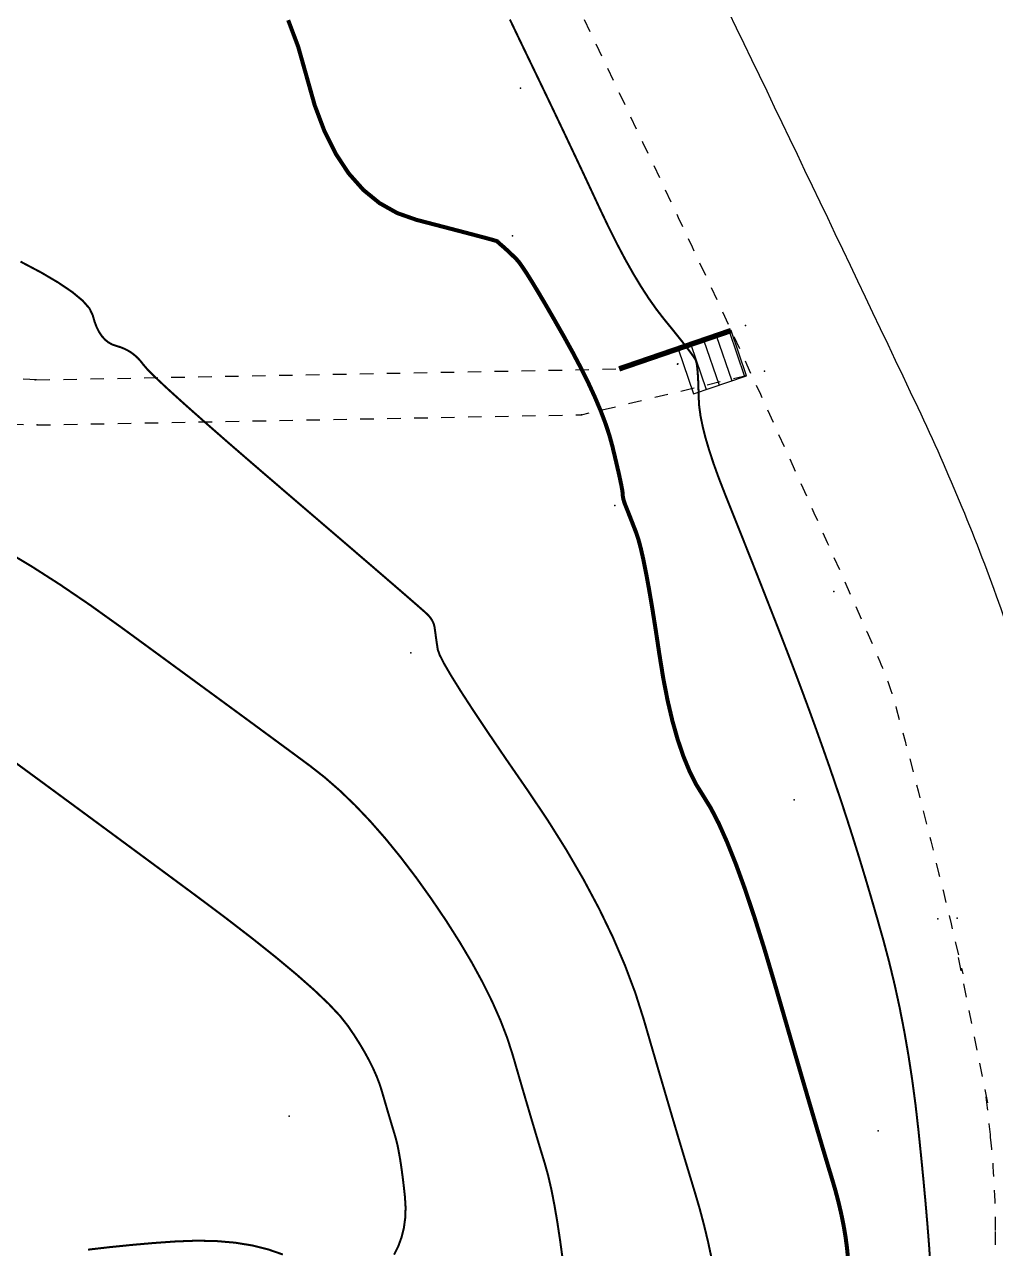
# Model space of a CAD drawing. Extents: x 940 to 1495, y 832 to 1212.
# Drawn here: x 1333.28 to 1369.31, y 896.5 to 941.9 of the extents above; entities that cross this region are included whole.
import ezdxf

# ---------------------------------------------------------------- set-up
doc = ezdxf.new("R2010")
doc.units = 0
doc.header["$LTSCALE"] = 0.5
doc.header["$PDSIZE"] = 0.2
doc.linetypes.add('X6', pattern=[2, 1, -1])
doc.layers.add('ASSIST', color=7, linetype='CONTINUOUS', plot=False)
for name, color, linetype in [('DGX', 2, 'CONTINUOUS'), ('DLSS', 4, 'CONTINUOUS'), ('JMD', 6, 'CONTINUOUS'), ('SXSS', 5, 'CONTINUOUS'), ('ZDH', 1, 'CONTINUOUS')]:
    doc.layers.add(name, color=color, linetype=linetype)

msp = doc.modelspace()

# ---------------------------------------------------------------- linework, layer by layer
at = {"layer": 'ASSIST', "linetype": 'Continuous', "flags": 128}
msp.add_lwpolyline([(1359.496, 930.55), (1357.53, 929.876), (1358.106, 928.197), (1360.072, 928.871)], close=True, dxfattribs=at)
at = {"layer": 'DGX', "color": 3, "linetype": 'Continuous', "const_width": 0.15, "flags": 128}
msp.add_lwpolyline([(1363.833, 896.165), (1363.794, 896.556), (1363.74, 896.956), (1363.67, 897.366), (1363.584, 897.786), (1363.484, 898.216), (1363.368, 898.656), (1363.236, 899.105), (1363.081, 899.615), (1362.895, 900.236), (1362.678, 900.97), (1362.429, 901.816), (1362.148, 902.774), (1361.836, 903.844), (1361.493, 905.026), (1361.118, 906.319), (1360.735, 907.609), (1360.367, 908.779), (1360.014, 909.83), (1359.675, 910.76), (1359.351, 911.571), (1359.042, 912.263), (1358.747, 912.834), (1358.468, 913.286), (1358.204, 913.711), (1357.957, 914.202), (1357.728, 914.76), (1357.515, 915.384), (1357.32, 916.074), (1357.142, 916.831), (1356.981, 917.654), (1356.837, 918.543), (1356.705, 919.421), (1356.58, 920.209), (1356.462, 920.908), (1356.351, 921.516), (1356.247, 922.035), (1356.15, 922.464), (1356.06, 922.804), (1355.976, 923.054), (1355.9, 923.249), (1355.831, 923.426), (1355.769, 923.585), (1355.714, 923.724), (1355.666, 923.845), (1355.626, 923.948), (1355.592, 924.032), (1355.566, 924.097), (1355.545, 924.153), (1355.527, 924.207), (1355.511, 924.261), (1355.498, 924.313), (1355.488, 924.364), (1355.48, 924.415), (1355.475, 924.464), (1355.473, 924.512), (1355.467, 924.582), (1355.448, 924.694), (1355.418, 924.849), (1355.376, 925.047), (1355.323, 925.288), (1355.257, 925.571), (1355.18, 925.898), (1355.091, 926.268), (1354.98, 926.674), (1354.836, 927.109), (1354.659, 927.575), (1354.449, 928.071), (1354.207, 928.597), (1353.931, 929.153), (1353.622, 929.738), (1353.281, 930.354), (1352.941, 930.95), (1352.636, 931.477), (1352.366, 931.934), (1352.132, 932.322), (1351.934, 932.64), (1351.77, 932.889), (1351.643, 933.069), (1351.55, 933.179), (1351.477, 933.253), (1351.406, 933.322), (1351.338, 933.388), (1351.273, 933.451), (1351.211, 933.509), (1351.151, 933.563), (1351.095, 933.614), (1351.041, 933.661), (1350.992, 933.703), (1350.948, 933.741), (1350.911, 933.773), (1350.88, 933.801), (1350.855, 933.824), (1350.835, 933.842), (1350.822, 933.855), (1350.815, 933.863), (1350.765, 933.88), (1350.623, 933.921), (1350.387, 933.985), (1350.06, 934.072), (1349.639, 934.183), (1349.127, 934.317), (1348.521, 934.475), (1347.824, 934.656), (1347.109, 934.908), (1346.453, 935.278), (1345.855, 935.766), (1345.316, 936.373), (1344.836, 937.098), (1344.414, 937.941), (1344.051, 938.903), (1343.747, 939.982), (1343.439, 941.072), (1343.067, 942.063)], dxfattribs=at)
msp.add_lwpolyline([(1363.833, 896.165), (1363.794, 896.556), (1363.74, 896.956), (1363.67, 897.366), (1363.584, 897.786), (1363.484, 898.216), (1363.368, 898.656), (1363.236, 899.105), (1363.081, 899.615), (1362.895, 900.236), (1362.678, 900.97), (1362.429, 901.816), (1362.148, 902.774), (1361.836, 903.844), (1361.493, 905.026), (1361.118, 906.319), (1360.735, 907.609), (1360.367, 908.779), (1360.014, 909.83), (1359.675, 910.76), (1359.351, 911.571), (1359.042, 912.263), (1358.747, 912.834), (1358.468, 913.286), (1358.204, 913.711), (1357.957, 914.202), (1357.728, 914.76), (1357.515, 915.384), (1357.32, 916.074), (1357.142, 916.831), (1356.981, 917.654), (1356.837, 918.543), (1356.705, 919.421), (1356.58, 920.209), (1356.462, 920.908), (1356.351, 921.516), (1356.247, 922.035), (1356.15, 922.464), (1356.06, 922.804), (1355.976, 923.054), (1355.9, 923.249), (1355.831, 923.426), (1355.769, 923.585), (1355.714, 923.724), (1355.666, 923.845), (1355.626, 923.948), (1355.592, 924.032), (1355.566, 924.097), (1355.545, 924.153), (1355.527, 924.207), (1355.511, 924.261), (1355.498, 924.313), (1355.488, 924.364), (1355.48, 924.415), (1355.475, 924.464), (1355.473, 924.512), (1355.467, 924.582), (1355.448, 924.694), (1355.418, 924.849), (1355.376, 925.047), (1355.323, 925.288), (1355.257, 925.571), (1355.18, 925.898), (1355.091, 926.268), (1354.98, 926.674), (1354.836, 927.109), (1354.659, 927.575), (1354.449, 928.071), (1354.207, 928.597), (1353.931, 929.153), (1353.622, 929.738), (1353.281, 930.354), (1352.941, 930.95), (1352.636, 931.477), (1352.366, 931.934), (1352.132, 932.322), (1351.934, 932.64), (1351.77, 932.889), (1351.643, 933.069), (1351.55, 933.179), (1351.477, 933.253), (1351.406, 933.322), (1351.338, 933.388), (1351.273, 933.451), (1351.211, 933.509), (1351.151, 933.563), (1351.095, 933.614), (1351.041, 933.661), (1350.992, 933.703), (1350.948, 933.741), (1350.911, 933.773), (1350.88, 933.801), (1350.855, 933.824), (1350.835, 933.842), (1350.822, 933.855), (1350.815, 933.863), (1350.765, 933.88), (1350.623, 933.921), (1350.387, 933.985), (1350.06, 934.072), (1349.639, 934.183), (1349.127, 934.317), (1348.521, 934.475), (1347.824, 934.656), (1347.109, 934.908), (1346.453, 935.278), (1345.855, 935.766), (1345.316, 936.373), (1344.836, 937.098), (1344.414, 937.941), (1344.051, 938.903), (1343.747, 939.982), (1343.439, 941.072), (1343.067, 942.063)], dxfattribs=at)
msp.add_lwpolyline([(1363.833, 896.165), (1363.794, 896.556), (1363.74, 896.956), (1363.67, 897.366), (1363.584, 897.786), (1363.484, 898.216), (1363.368, 898.656), (1363.236, 899.105), (1363.081, 899.615), (1362.895, 900.236), (1362.678, 900.97), (1362.429, 901.816), (1362.148, 902.774), (1361.836, 903.844), (1361.493, 905.026), (1361.118, 906.319), (1360.735, 907.609), (1360.367, 908.779), (1360.014, 909.83), (1359.675, 910.76), (1359.351, 911.571), (1359.042, 912.263), (1358.747, 912.834), (1358.468, 913.286), (1358.204, 913.711), (1357.957, 914.202), (1357.728, 914.76), (1357.515, 915.384), (1357.32, 916.074), (1357.142, 916.831), (1356.981, 917.654), (1356.837, 918.543), (1356.705, 919.421), (1356.58, 920.209), (1356.462, 920.908), (1356.351, 921.516), (1356.247, 922.035), (1356.15, 922.464), (1356.06, 922.804), (1355.976, 923.054), (1355.9, 923.249), (1355.831, 923.426), (1355.769, 923.585), (1355.714, 923.724), (1355.666, 923.845), (1355.626, 923.948), (1355.592, 924.032), (1355.566, 924.097), (1355.545, 924.153), (1355.527, 924.207), (1355.511, 924.261), (1355.498, 924.313), (1355.488, 924.364), (1355.48, 924.415), (1355.475, 924.464), (1355.473, 924.512), (1355.467, 924.582), (1355.448, 924.694), (1355.418, 924.849), (1355.376, 925.047), (1355.323, 925.288), (1355.257, 925.571), (1355.18, 925.898), (1355.091, 926.268), (1354.98, 926.674), (1354.836, 927.109), (1354.659, 927.575), (1354.449, 928.071), (1354.207, 928.597), (1353.931, 929.153), (1353.622, 929.738), (1353.281, 930.354), (1352.941, 930.95), (1352.636, 931.477), (1352.366, 931.934), (1352.132, 932.322), (1351.934, 932.64), (1351.77, 932.889), (1351.643, 933.069), (1351.55, 933.179), (1351.477, 933.253), (1351.406, 933.322), (1351.338, 933.388), (1351.273, 933.451), (1351.211, 933.509), (1351.151, 933.563), (1351.095, 933.614), (1351.041, 933.661), (1350.992, 933.703), (1350.948, 933.741), (1350.911, 933.773), (1350.88, 933.801), (1350.855, 933.824), (1350.835, 933.842), (1350.822, 933.855), (1350.815, 933.863), (1350.765, 933.88), (1350.623, 933.921), (1350.387, 933.985), (1350.06, 934.072), (1349.639, 934.183), (1349.127, 934.317), (1348.521, 934.475), (1347.824, 934.656), (1347.109, 934.908), (1346.453, 935.278), (1345.855, 935.766), (1345.316, 936.373), (1344.836, 937.098), (1344.414, 937.941), (1344.051, 938.903), (1343.747, 939.982), (1343.439, 941.072), (1343.067, 942.063)], dxfattribs=at)
msp.add_lwpolyline([(1363.833, 896.165), (1363.794, 896.556), (1363.74, 896.956), (1363.67, 897.366), (1363.584, 897.786), (1363.484, 898.216), (1363.368, 898.656), (1363.236, 899.105), (1363.081, 899.615), (1362.895, 900.236), (1362.678, 900.97), (1362.429, 901.816), (1362.148, 902.774), (1361.836, 903.844), (1361.493, 905.026), (1361.118, 906.319), (1360.735, 907.609), (1360.367, 908.779), (1360.014, 909.83), (1359.675, 910.76), (1359.351, 911.571), (1359.042, 912.263), (1358.747, 912.834), (1358.468, 913.286), (1358.204, 913.711), (1357.957, 914.202), (1357.728, 914.76), (1357.515, 915.384), (1357.32, 916.074), (1357.142, 916.831), (1356.981, 917.654), (1356.837, 918.543), (1356.705, 919.421), (1356.58, 920.209), (1356.462, 920.908), (1356.351, 921.516), (1356.247, 922.035), (1356.15, 922.464), (1356.06, 922.804), (1355.976, 923.054), (1355.9, 923.249), (1355.831, 923.426), (1355.769, 923.585), (1355.714, 923.724), (1355.666, 923.845), (1355.626, 923.948), (1355.592, 924.032), (1355.566, 924.097), (1355.545, 924.153), (1355.527, 924.207), (1355.511, 924.261), (1355.498, 924.313), (1355.488, 924.364), (1355.48, 924.415), (1355.475, 924.464), (1355.473, 924.512), (1355.467, 924.582), (1355.448, 924.694), (1355.418, 924.849), (1355.376, 925.047), (1355.323, 925.288), (1355.257, 925.571), (1355.18, 925.898), (1355.091, 926.268), (1354.98, 926.674), (1354.836, 927.109), (1354.659, 927.575), (1354.449, 928.071), (1354.207, 928.597), (1353.931, 929.153), (1353.622, 929.738), (1353.281, 930.354), (1352.941, 930.95), (1352.636, 931.477), (1352.366, 931.934), (1352.132, 932.322), (1351.934, 932.64), (1351.77, 932.889), (1351.643, 933.069), (1351.55, 933.179), (1351.477, 933.253), (1351.406, 933.322), (1351.338, 933.388), (1351.273, 933.451), (1351.211, 933.509), (1351.151, 933.563), (1351.095, 933.614), (1351.041, 933.661), (1350.992, 933.703), (1350.948, 933.741), (1350.911, 933.773), (1350.88, 933.801), (1350.855, 933.824), (1350.835, 933.842), (1350.822, 933.855), (1350.815, 933.863), (1350.765, 933.88), (1350.623, 933.921), (1350.387, 933.985), (1350.06, 934.072), (1349.639, 934.183), (1349.127, 934.317), (1348.521, 934.475), (1347.824, 934.656), (1347.109, 934.908), (1346.453, 935.278), (1345.855, 935.766), (1345.316, 936.373), (1344.836, 937.098), (1344.414, 937.941), (1344.051, 938.903), (1343.747, 939.982), (1343.439, 941.072), (1343.067, 942.063)], dxfattribs=at)
msp.add_lwpolyline([(1363.833, 896.165), (1363.794, 896.556), (1363.74, 896.956), (1363.67, 897.366), (1363.584, 897.786), (1363.484, 898.216), (1363.368, 898.656), (1363.236, 899.105), (1363.081, 899.615), (1362.895, 900.236), (1362.678, 900.97), (1362.429, 901.816), (1362.148, 902.774), (1361.836, 903.844), (1361.493, 905.026), (1361.118, 906.319), (1360.735, 907.609), (1360.367, 908.779), (1360.014, 909.83), (1359.675, 910.76), (1359.351, 911.571), (1359.042, 912.263), (1358.747, 912.834), (1358.468, 913.286), (1358.204, 913.711), (1357.957, 914.202), (1357.728, 914.76), (1357.515, 915.384), (1357.32, 916.074), (1357.142, 916.831), (1356.981, 917.654), (1356.837, 918.543), (1356.705, 919.421), (1356.58, 920.209), (1356.462, 920.908), (1356.351, 921.516), (1356.247, 922.035), (1356.15, 922.464), (1356.06, 922.804), (1355.976, 923.054), (1355.9, 923.249), (1355.831, 923.426), (1355.769, 923.585), (1355.714, 923.724), (1355.666, 923.845), (1355.626, 923.948), (1355.592, 924.032), (1355.566, 924.097), (1355.545, 924.153), (1355.527, 924.207), (1355.511, 924.261), (1355.498, 924.313), (1355.488, 924.364), (1355.48, 924.415), (1355.475, 924.464), (1355.473, 924.512), (1355.467, 924.582), (1355.448, 924.694), (1355.418, 924.849), (1355.376, 925.047), (1355.323, 925.288), (1355.257, 925.571), (1355.18, 925.898), (1355.091, 926.268), (1354.98, 926.674), (1354.836, 927.109), (1354.659, 927.575), (1354.449, 928.071), (1354.207, 928.597), (1353.931, 929.153), (1353.622, 929.738), (1353.281, 930.354), (1352.941, 930.95), (1352.636, 931.477), (1352.366, 931.934), (1352.132, 932.322), (1351.934, 932.64), (1351.77, 932.889), (1351.643, 933.069), (1351.55, 933.179), (1351.477, 933.253), (1351.406, 933.322), (1351.338, 933.388), (1351.273, 933.451), (1351.211, 933.509), (1351.151, 933.563), (1351.095, 933.614), (1351.041, 933.661), (1350.992, 933.703), (1350.948, 933.741), (1350.911, 933.773), (1350.88, 933.801), (1350.855, 933.824), (1350.835, 933.842), (1350.822, 933.855), (1350.815, 933.863), (1350.765, 933.88), (1350.623, 933.921), (1350.387, 933.985), (1350.06, 934.072), (1349.639, 934.183), (1349.127, 934.317), (1348.521, 934.475), (1347.824, 934.656), (1347.109, 934.908), (1346.453, 935.278), (1345.855, 935.766), (1345.316, 936.373), (1344.836, 937.098), (1344.414, 937.941), (1344.051, 938.903), (1343.747, 939.982), (1343.439, 941.072), (1343.067, 942.063)], dxfattribs=at)
msp.add_lwpolyline([(1363.833, 896.165), (1363.794, 896.556), (1363.74, 896.956), (1363.67, 897.366), (1363.584, 897.786), (1363.484, 898.216), (1363.368, 898.656), (1363.236, 899.105), (1363.081, 899.615), (1362.895, 900.236), (1362.678, 900.97), (1362.429, 901.816), (1362.148, 902.774), (1361.836, 903.844), (1361.493, 905.026), (1361.118, 906.319), (1360.735, 907.609), (1360.367, 908.779), (1360.014, 909.83), (1359.675, 910.76), (1359.351, 911.571), (1359.042, 912.263), (1358.747, 912.834), (1358.468, 913.286), (1358.204, 913.711), (1357.957, 914.202), (1357.728, 914.76), (1357.515, 915.384), (1357.32, 916.074), (1357.142, 916.831), (1356.981, 917.654), (1356.837, 918.543), (1356.705, 919.421), (1356.58, 920.209), (1356.462, 920.908), (1356.351, 921.516), (1356.247, 922.035), (1356.15, 922.464), (1356.06, 922.804), (1355.976, 923.054), (1355.9, 923.249), (1355.831, 923.426), (1355.769, 923.585), (1355.714, 923.724), (1355.666, 923.845), (1355.626, 923.948), (1355.592, 924.032), (1355.566, 924.097), (1355.545, 924.153), (1355.527, 924.207), (1355.511, 924.261), (1355.498, 924.313), (1355.488, 924.364), (1355.48, 924.415), (1355.475, 924.464), (1355.473, 924.512), (1355.467, 924.582), (1355.448, 924.694), (1355.418, 924.849), (1355.376, 925.047), (1355.323, 925.288), (1355.257, 925.571), (1355.18, 925.898), (1355.091, 926.268), (1354.98, 926.674), (1354.836, 927.109), (1354.659, 927.575), (1354.449, 928.071), (1354.207, 928.597), (1353.931, 929.153), (1353.622, 929.738), (1353.281, 930.354), (1352.941, 930.95), (1352.636, 931.477), (1352.366, 931.934), (1352.132, 932.322), (1351.934, 932.64), (1351.77, 932.889), (1351.643, 933.069), (1351.55, 933.179), (1351.477, 933.253), (1351.406, 933.322), (1351.338, 933.388), (1351.273, 933.451), (1351.211, 933.509), (1351.151, 933.563), (1351.095, 933.614), (1351.041, 933.661), (1350.992, 933.703), (1350.948, 933.741), (1350.911, 933.773), (1350.88, 933.801), (1350.855, 933.824), (1350.835, 933.842), (1350.822, 933.855), (1350.815, 933.863), (1350.765, 933.88), (1350.623, 933.921), (1350.387, 933.985), (1350.06, 934.072), (1349.639, 934.183), (1349.127, 934.317), (1348.521, 934.475), (1347.824, 934.656), (1347.109, 934.908), (1346.453, 935.278), (1345.855, 935.766), (1345.316, 936.373), (1344.836, 937.098), (1344.414, 937.941), (1344.051, 938.903), (1343.747, 939.982), (1343.439, 941.072), (1343.067, 942.063)], dxfattribs=at)
at = {"layer": 'DGX', "linetype": 'Continuous', "const_width": 0.075, "flags": 128}
for points in [[(1366.887, 895.972), (1366.839, 896.657), (1366.781, 897.393), (1366.713, 898.182), (1366.636, 899.021), (1366.548, 899.913), (1366.451, 900.856), (1366.342, 901.815), (1366.217, 902.752), (1366.077, 903.669), (1365.921, 904.564), (1365.75, 905.439), (1365.564, 906.293), (1365.363, 907.126), (1365.147, 907.938), (1364.922, 908.731), (1364.698, 909.505), (1364.474, 910.261), (1364.25, 911), (1364.025, 911.72), (1363.801, 912.422), (1363.577, 913.106), (1363.352, 913.772), (1363.125, 914.432), (1362.89, 915.099), (1362.65, 915.772), (1362.403, 916.451), (1362.149, 917.137), (1361.889, 917.83), (1361.622, 918.529), (1361.349, 919.235), (1361.074, 919.937), (1360.804, 920.625), (1360.539, 921.3), (1360.278, 921.961), (1360.021, 922.608), (1359.769, 923.242), (1359.521, 923.862), (1359.278, 924.469), (1359.052, 925.05), (1358.855, 925.593), (1358.688, 926.099), (1358.55, 926.567), (1358.442, 926.997), (1358.363, 927.389), (1358.314, 927.744), (1358.295, 928.061), (1358.289, 928.343), (1358.281, 928.594), (1358.27, 928.814), (1358.258, 929.003), (1358.243, 929.161), (1358.227, 929.288), (1358.208, 929.383), (1358.187, 929.448), (1358.149, 929.515), (1358.08, 929.617), (1357.979, 929.755), (1357.846, 929.929), (1357.683, 930.139), (1357.487, 930.385), (1357.261, 930.666), (1357.002, 930.983), (1356.726, 931.34), (1356.444, 931.739), (1356.157, 932.181), (1355.865, 932.666), (1355.567, 933.195), (1355.265, 933.766), (1354.957, 934.38), (1354.644, 935.037), (1354.326, 935.717), (1354.006, 936.402), (1353.681, 937.09), (1353.354, 937.782), (1353.023, 938.478), (1352.688, 939.179), (1352.35, 939.883), (1352.009, 940.591), (1351.658, 941.319), (1351.292, 942.085)], [(1366.887, 895.972), (1366.839, 896.657), (1366.781, 897.393), (1366.713, 898.182), (1366.636, 899.021), (1366.548, 899.913), (1366.451, 900.856), (1366.342, 901.815), (1366.217, 902.752), (1366.077, 903.669), (1365.921, 904.564), (1365.75, 905.439), (1365.564, 906.293), (1365.363, 907.126), (1365.147, 907.938), (1364.922, 908.731), (1364.698, 909.505), (1364.474, 910.261), (1364.25, 911), (1364.025, 911.72), (1363.801, 912.422), (1363.577, 913.106), (1363.352, 913.772), (1363.125, 914.432), (1362.89, 915.099), (1362.65, 915.772), (1362.403, 916.451), (1362.149, 917.137), (1361.889, 917.83), (1361.622, 918.529), (1361.349, 919.235), (1361.074, 919.937), (1360.804, 920.625), (1360.539, 921.3), (1360.278, 921.961), (1360.021, 922.608), (1359.769, 923.242), (1359.521, 923.862), (1359.278, 924.469), (1359.052, 925.05), (1358.855, 925.593), (1358.688, 926.099), (1358.55, 926.567), (1358.442, 926.997), (1358.363, 927.389), (1358.314, 927.744), (1358.295, 928.061), (1358.289, 928.343), (1358.281, 928.594), (1358.27, 928.814), (1358.258, 929.003), (1358.243, 929.161), (1358.227, 929.288), (1358.208, 929.383), (1358.187, 929.448), (1358.149, 929.515), (1358.08, 929.617), (1357.979, 929.755), (1357.846, 929.929), (1357.683, 930.139), (1357.487, 930.385), (1357.261, 930.666), (1357.002, 930.983), (1356.726, 931.34), (1356.444, 931.739), (1356.157, 932.181), (1355.865, 932.666), (1355.567, 933.195), (1355.265, 933.766), (1354.957, 934.38), (1354.644, 935.037), (1354.326, 935.717), (1354.006, 936.402), (1353.681, 937.09), (1353.354, 937.782), (1353.023, 938.478), (1352.688, 939.179), (1352.35, 939.883), (1352.009, 940.591), (1351.658, 941.319), (1351.292, 942.085)], [(1366.887, 895.972), (1366.839, 896.657), (1366.781, 897.393), (1366.713, 898.182), (1366.636, 899.021), (1366.548, 899.913), (1366.451, 900.856), (1366.342, 901.815), (1366.217, 902.752), (1366.077, 903.669), (1365.921, 904.564), (1365.75, 905.439), (1365.564, 906.293), (1365.363, 907.126), (1365.147, 907.938), (1364.922, 908.731), (1364.698, 909.505), (1364.474, 910.261), (1364.25, 911), (1364.025, 911.72), (1363.801, 912.422), (1363.577, 913.106), (1363.352, 913.772), (1363.125, 914.432), (1362.89, 915.099), (1362.65, 915.772), (1362.403, 916.451), (1362.149, 917.137), (1361.889, 917.83), (1361.622, 918.529), (1361.349, 919.235), (1361.074, 919.937), (1360.804, 920.625), (1360.539, 921.3), (1360.278, 921.961), (1360.021, 922.608), (1359.769, 923.242), (1359.521, 923.862), (1359.278, 924.469), (1359.052, 925.05), (1358.855, 925.593), (1358.688, 926.099), (1358.55, 926.567), (1358.442, 926.997), (1358.363, 927.389), (1358.314, 927.744), (1358.295, 928.061), (1358.289, 928.343), (1358.281, 928.594), (1358.27, 928.814), (1358.258, 929.003), (1358.243, 929.161), (1358.227, 929.288), (1358.208, 929.383), (1358.187, 929.448), (1358.149, 929.515), (1358.08, 929.617), (1357.979, 929.755), (1357.846, 929.929), (1357.683, 930.139), (1357.487, 930.385), (1357.261, 930.666), (1357.002, 930.983), (1356.726, 931.34), (1356.444, 931.739), (1356.157, 932.181), (1355.865, 932.666), (1355.567, 933.195), (1355.265, 933.766), (1354.957, 934.38), (1354.644, 935.037), (1354.326, 935.717), (1354.006, 936.402), (1353.681, 937.09), (1353.354, 937.782), (1353.023, 938.478), (1352.688, 939.179), (1352.35, 939.883), (1352.009, 940.591), (1351.658, 941.319), (1351.292, 942.085)], [(1366.887, 895.972), (1366.839, 896.657), (1366.781, 897.393), (1366.713, 898.182), (1366.636, 899.021), (1366.548, 899.913), (1366.451, 900.856), (1366.342, 901.815), (1366.217, 902.752), (1366.077, 903.669), (1365.921, 904.564), (1365.75, 905.439), (1365.564, 906.293), (1365.363, 907.126), (1365.147, 907.938), (1364.922, 908.731), (1364.698, 909.505), (1364.474, 910.261), (1364.25, 911), (1364.025, 911.72), (1363.801, 912.422), (1363.577, 913.106), (1363.352, 913.772), (1363.125, 914.432), (1362.89, 915.099), (1362.65, 915.772), (1362.403, 916.451), (1362.149, 917.137), (1361.889, 917.83), (1361.622, 918.529), (1361.349, 919.235), (1361.074, 919.937), (1360.804, 920.625), (1360.539, 921.3), (1360.278, 921.961), (1360.021, 922.608), (1359.769, 923.242), (1359.521, 923.862), (1359.278, 924.469), (1359.052, 925.05), (1358.855, 925.593), (1358.688, 926.099), (1358.55, 926.567), (1358.442, 926.997), (1358.363, 927.389), (1358.314, 927.744), (1358.295, 928.061), (1358.289, 928.343), (1358.281, 928.594), (1358.27, 928.814), (1358.258, 929.003), (1358.243, 929.161), (1358.227, 929.288), (1358.208, 929.383), (1358.187, 929.448), (1358.149, 929.515), (1358.08, 929.617), (1357.979, 929.755), (1357.846, 929.929), (1357.683, 930.139), (1357.487, 930.385), (1357.261, 930.666), (1357.002, 930.983), (1356.726, 931.34), (1356.444, 931.739), (1356.157, 932.181), (1355.865, 932.666), (1355.567, 933.195), (1355.265, 933.766), (1354.957, 934.38), (1354.644, 935.037), (1354.326, 935.717), (1354.006, 936.402), (1353.681, 937.09), (1353.354, 937.782), (1353.023, 938.478), (1352.688, 939.179), (1352.35, 939.883), (1352.009, 940.591), (1351.658, 941.319), (1351.292, 942.085)], [(1366.887, 895.972), (1366.839, 896.657), (1366.781, 897.393), (1366.713, 898.182), (1366.636, 899.021), (1366.548, 899.913), (1366.451, 900.856), (1366.342, 901.815), (1366.217, 902.752), (1366.077, 903.669), (1365.921, 904.564), (1365.75, 905.439), (1365.564, 906.293), (1365.363, 907.126), (1365.147, 907.938), (1364.922, 908.731), (1364.698, 909.505), (1364.474, 910.261), (1364.25, 911), (1364.025, 911.72), (1363.801, 912.422), (1363.577, 913.106), (1363.352, 913.772), (1363.125, 914.432), (1362.89, 915.099), (1362.65, 915.772), (1362.403, 916.451), (1362.149, 917.137), (1361.889, 917.83), (1361.622, 918.529), (1361.349, 919.235), (1361.074, 919.937), (1360.804, 920.625), (1360.539, 921.3), (1360.278, 921.961), (1360.021, 922.608), (1359.769, 923.242), (1359.521, 923.862), (1359.278, 924.469), (1359.052, 925.05), (1358.855, 925.593), (1358.688, 926.099), (1358.55, 926.567), (1358.442, 926.997), (1358.363, 927.389), (1358.314, 927.744), (1358.295, 928.061), (1358.289, 928.343), (1358.281, 928.594), (1358.27, 928.814), (1358.258, 929.003), (1358.243, 929.161), (1358.227, 929.288), (1358.208, 929.383), (1358.187, 929.448), (1358.149, 929.515), (1358.08, 929.617), (1357.979, 929.755), (1357.846, 929.929), (1357.683, 930.139), (1357.487, 930.385), (1357.261, 930.666), (1357.002, 930.983), (1356.726, 931.34), (1356.444, 931.739), (1356.157, 932.181), (1355.865, 932.666), (1355.567, 933.195), (1355.265, 933.766), (1354.957, 934.38), (1354.644, 935.037), (1354.326, 935.717), (1354.006, 936.402), (1353.681, 937.09), (1353.354, 937.782), (1353.023, 938.478), (1352.688, 939.179), (1352.35, 939.883), (1352.009, 940.591), (1351.658, 941.319), (1351.292, 942.085)], [(1366.887, 895.972), (1366.839, 896.657), (1366.781, 897.393), (1366.713, 898.182), (1366.636, 899.021), (1366.548, 899.913), (1366.451, 900.856), (1366.342, 901.815), (1366.217, 902.752), (1366.077, 903.669), (1365.921, 904.564), (1365.75, 905.439), (1365.564, 906.293), (1365.363, 907.126), (1365.147, 907.938), (1364.922, 908.731), (1364.698, 909.505), (1364.474, 910.261), (1364.25, 911), (1364.025, 911.72), (1363.801, 912.422), (1363.577, 913.106), (1363.352, 913.772), (1363.125, 914.432), (1362.89, 915.099), (1362.65, 915.772), (1362.403, 916.451), (1362.149, 917.137), (1361.889, 917.83), (1361.622, 918.529), (1361.349, 919.235), (1361.074, 919.937), (1360.804, 920.625), (1360.539, 921.3), (1360.278, 921.961), (1360.021, 922.608), (1359.769, 923.242), (1359.521, 923.862), (1359.278, 924.469), (1359.052, 925.05), (1358.855, 925.593), (1358.688, 926.099), (1358.55, 926.567), (1358.442, 926.997), (1358.363, 927.389), (1358.314, 927.744), (1358.295, 928.061), (1358.289, 928.343), (1358.281, 928.594), (1358.27, 928.814), (1358.258, 929.003), (1358.243, 929.161), (1358.227, 929.288), (1358.208, 929.383), (1358.187, 929.448), (1358.149, 929.515), (1358.08, 929.617), (1357.979, 929.755), (1357.846, 929.929), (1357.683, 930.139), (1357.487, 930.385), (1357.261, 930.666), (1357.002, 930.983), (1356.726, 931.34), (1356.444, 931.739), (1356.157, 932.181), (1355.865, 932.666), (1355.567, 933.195), (1355.265, 933.766), (1354.957, 934.38), (1354.644, 935.037), (1354.326, 935.717), (1354.006, 936.402), (1353.681, 937.09), (1353.354, 937.782), (1353.023, 938.478), (1352.688, 939.179), (1352.35, 939.883), (1352.009, 940.591), (1351.658, 941.319), (1351.292, 942.085)], [(1333.135, 933.108), (1333.906, 932.701), (1334.547, 932.323), (1335.059, 931.976), (1335.441, 931.659), (1335.694, 931.372), (1335.817, 931.114), (1335.882, 930.885), (1335.959, 930.68), (1336.049, 930.501), (1336.151, 930.347), (1336.265, 930.218), (1336.392, 930.114), (1336.532, 930.035), (1336.684, 929.982), (1336.838, 929.935), (1336.984, 929.877), (1337.122, 929.808), (1337.252, 929.727), (1337.373, 929.634), (1337.487, 929.531), (1337.592, 929.415), (1337.69, 929.289), (1337.855, 929.098), (1338.164, 928.791), (1338.617, 928.367), (1339.214, 927.827), (1339.955, 927.17), (1340.839, 926.396), (1341.868, 925.506), (1343.04, 924.499), (1344.21, 923.497), (1345.231, 922.621), (1346.104, 921.871), (1346.829, 921.247), (1347.405, 920.749), (1347.833, 920.377), (1348.112, 920.132), (1348.242, 920.012), (1348.295, 919.954), (1348.343, 919.896), (1348.384, 919.836), (1348.419, 919.776), (1348.449, 919.714), (1348.472, 919.651), (1348.49, 919.587), (1348.501, 919.522), (1348.51, 919.453), (1348.521, 919.374), (1348.533, 919.287), (1348.546, 919.191), (1348.561, 919.087), (1348.577, 918.974), (1348.595, 918.852), (1348.614, 918.722), (1348.683, 918.524), (1348.849, 918.198), (1349.114, 917.744), (1349.476, 917.163), (1349.937, 916.454), (1350.495, 915.618), (1351.151, 914.653), (1351.905, 913.562), (1352.676, 912.417), (1353.382, 911.293), (1354.023, 910.191), (1354.6, 909.109), (1355.112, 908.049), (1355.558, 907.01), (1355.941, 905.993), (1356.258, 904.996), (1356.537, 904.034), (1356.804, 903.118), (1357.059, 902.25), (1357.301, 901.427), (1357.531, 900.652), (1357.749, 899.923), (1357.955, 899.242), (1358.148, 898.606), (1358.329, 897.991), (1358.494, 897.369), (1358.645, 896.741), (1358.781, 896.105)], [(1333.135, 933.108), (1333.906, 932.701), (1334.547, 932.323), (1335.059, 931.976), (1335.441, 931.659), (1335.694, 931.372), (1335.817, 931.114), (1335.882, 930.885), (1335.959, 930.68), (1336.049, 930.501), (1336.151, 930.347), (1336.265, 930.218), (1336.392, 930.114), (1336.532, 930.035), (1336.684, 929.982), (1336.838, 929.935), (1336.984, 929.877), (1337.122, 929.808), (1337.252, 929.727), (1337.373, 929.634), (1337.487, 929.531), (1337.592, 929.415), (1337.69, 929.289), (1337.855, 929.098), (1338.164, 928.791), (1338.617, 928.367), (1339.214, 927.827), (1339.955, 927.17), (1340.839, 926.396), (1341.868, 925.506), (1343.04, 924.499), (1344.21, 923.497), (1345.231, 922.621), (1346.104, 921.871), (1346.829, 921.247), (1347.405, 920.749), (1347.833, 920.377), (1348.112, 920.132), (1348.242, 920.012), (1348.295, 919.954), (1348.343, 919.896), (1348.384, 919.836), (1348.419, 919.776), (1348.449, 919.714), (1348.472, 919.651), (1348.49, 919.587), (1348.501, 919.522), (1348.51, 919.453), (1348.521, 919.374), (1348.533, 919.287), (1348.546, 919.191), (1348.561, 919.087), (1348.577, 918.974), (1348.595, 918.852), (1348.614, 918.722), (1348.683, 918.524), (1348.849, 918.198), (1349.114, 917.744), (1349.476, 917.163), (1349.937, 916.454), (1350.495, 915.618), (1351.151, 914.653), (1351.905, 913.562), (1352.676, 912.417), (1353.382, 911.293), (1354.023, 910.191), (1354.6, 909.109), (1355.112, 908.049), (1355.558, 907.01), (1355.941, 905.993), (1356.258, 904.996), (1356.537, 904.034), (1356.804, 903.118), (1357.059, 902.25), (1357.301, 901.427), (1357.531, 900.652), (1357.749, 899.923), (1357.955, 899.242), (1358.148, 898.606), (1358.329, 897.991), (1358.494, 897.369), (1358.645, 896.741), (1358.781, 896.105)], [(1358.781, 896.105), (1358.645, 896.741), (1358.494, 897.369), (1358.329, 897.991), (1358.148, 898.606), (1357.955, 899.242), (1357.749, 899.923), (1357.531, 900.652), (1357.301, 901.427), (1357.059, 902.25), (1356.804, 903.118), (1356.537, 904.034), (1356.258, 904.996), (1355.941, 905.993), (1355.558, 907.01), (1355.112, 908.049), (1354.6, 909.109), (1354.023, 910.191), (1353.382, 911.293), (1352.676, 912.417), (1351.905, 913.562), (1351.151, 914.653), (1350.495, 915.618), (1349.937, 916.454), (1349.476, 917.163), (1349.114, 917.744), (1348.849, 918.198), (1348.683, 918.524), (1348.614, 918.722), (1348.595, 918.852), (1348.577, 918.974), (1348.561, 919.087), (1348.546, 919.191), (1348.533, 919.287), (1348.521, 919.374), (1348.51, 919.453), (1348.501, 919.522), (1348.49, 919.587), (1348.472, 919.651), (1348.449, 919.714), (1348.419, 919.776), (1348.384, 919.836), (1348.343, 919.896), (1348.295, 919.954), (1348.242, 920.012), (1348.112, 920.132), (1347.833, 920.377), (1347.405, 920.749), (1346.829, 921.247), (1346.104, 921.871), (1345.231, 922.621), (1344.21, 923.497), (1343.04, 924.499), (1341.868, 925.506), (1340.839, 926.396), (1339.955, 927.17), (1339.214, 927.827), (1338.617, 928.367), (1338.164, 928.791), (1337.855, 929.098), (1337.69, 929.289), (1337.592, 929.415), (1337.487, 929.531), (1337.373, 929.634), (1337.252, 929.727), (1337.122, 929.808), (1336.984, 929.877), (1336.838, 929.935), (1336.684, 929.982), (1336.532, 930.035), (1336.392, 930.114), (1336.265, 930.218), (1336.151, 930.347), (1336.049, 930.501), (1335.959, 930.68), (1335.882, 930.885), (1335.817, 931.114), (1335.694, 931.372), (1335.441, 931.659), (1335.059, 931.976), (1334.547, 932.323), (1333.906, 932.701), (1333.135, 933.108)], [(1358.781, 896.105), (1358.645, 896.741), (1358.494, 897.369), (1358.329, 897.991), (1358.148, 898.606), (1357.955, 899.242), (1357.749, 899.923), (1357.531, 900.652), (1357.301, 901.427), (1357.059, 902.25), (1356.804, 903.118), (1356.537, 904.034), (1356.258, 904.996), (1355.941, 905.993), (1355.558, 907.01), (1355.112, 908.049), (1354.6, 909.109), (1354.023, 910.191), (1353.382, 911.293), (1352.676, 912.417), (1351.905, 913.562), (1351.151, 914.653), (1350.495, 915.618), (1349.937, 916.454), (1349.476, 917.163), (1349.114, 917.744), (1348.849, 918.198), (1348.683, 918.524), (1348.614, 918.722), (1348.595, 918.852), (1348.577, 918.974), (1348.561, 919.087), (1348.546, 919.191), (1348.533, 919.287), (1348.521, 919.374), (1348.51, 919.453), (1348.501, 919.522), (1348.49, 919.587), (1348.472, 919.651), (1348.449, 919.714), (1348.419, 919.776), (1348.384, 919.836), (1348.343, 919.896), (1348.295, 919.954), (1348.242, 920.012), (1348.112, 920.132), (1347.833, 920.377), (1347.405, 920.749), (1346.829, 921.247), (1346.104, 921.871), (1345.231, 922.621), (1344.21, 923.497), (1343.04, 924.499), (1341.868, 925.506), (1340.839, 926.396), (1339.955, 927.17), (1339.214, 927.827), (1338.617, 928.367), (1338.164, 928.791), (1337.855, 929.098), (1337.69, 929.289), (1337.592, 929.415), (1337.487, 929.531), (1337.373, 929.634), (1337.252, 929.727), (1337.122, 929.808), (1336.984, 929.877), (1336.838, 929.935), (1336.684, 929.982), (1336.532, 930.035), (1336.392, 930.114), (1336.265, 930.218), (1336.151, 930.347), (1336.049, 930.501), (1335.959, 930.68), (1335.882, 930.885), (1335.817, 931.114), (1335.694, 931.372), (1335.441, 931.659), (1335.059, 931.976), (1334.547, 932.323), (1333.906, 932.701), (1333.135, 933.108)], [(1358.781, 896.105), (1358.645, 896.741), (1358.494, 897.369), (1358.329, 897.991), (1358.148, 898.606), (1357.955, 899.242), (1357.749, 899.923), (1357.531, 900.652), (1357.301, 901.427), (1357.059, 902.25), (1356.804, 903.118), (1356.537, 904.034), (1356.258, 904.996), (1355.941, 905.993), (1355.558, 907.01), (1355.112, 908.049), (1354.6, 909.109), (1354.023, 910.191), (1353.382, 911.293), (1352.676, 912.417), (1351.905, 913.562), (1351.151, 914.653), (1350.495, 915.618), (1349.937, 916.454), (1349.476, 917.163), (1349.114, 917.744), (1348.849, 918.198), (1348.683, 918.524), (1348.614, 918.722), (1348.595, 918.852), (1348.577, 918.974), (1348.561, 919.087), (1348.546, 919.191), (1348.533, 919.287), (1348.521, 919.374), (1348.51, 919.453), (1348.501, 919.522), (1348.49, 919.587), (1348.472, 919.651), (1348.449, 919.714), (1348.419, 919.776), (1348.384, 919.836), (1348.343, 919.896), (1348.295, 919.954), (1348.242, 920.012), (1348.112, 920.132), (1347.833, 920.377), (1347.405, 920.749), (1346.829, 921.247), (1346.104, 921.871), (1345.231, 922.621), (1344.21, 923.497), (1343.04, 924.499), (1341.868, 925.506), (1340.839, 926.396), (1339.955, 927.17), (1339.214, 927.827), (1338.617, 928.367), (1338.164, 928.791), (1337.855, 929.098), (1337.69, 929.289), (1337.592, 929.415), (1337.487, 929.531), (1337.373, 929.634), (1337.252, 929.727), (1337.122, 929.808), (1336.984, 929.877), (1336.838, 929.935), (1336.684, 929.982), (1336.532, 930.035), (1336.392, 930.114), (1336.265, 930.218), (1336.151, 930.347), (1336.049, 930.501), (1335.959, 930.68), (1335.882, 930.885), (1335.817, 931.114), (1335.694, 931.372), (1335.441, 931.659), (1335.059, 931.976), (1334.547, 932.323), (1333.906, 932.701), (1333.135, 933.108)], [(1353.264, 895.997), (1353.156, 896.789), (1353.047, 897.508), (1352.936, 898.153), (1352.823, 898.724), (1352.708, 899.22), (1352.59, 899.643), (1352.468, 900.044), (1352.338, 900.474), (1352.201, 900.933), (1352.056, 901.422), (1351.903, 901.941), (1351.742, 902.489), (1351.574, 903.067), (1351.398, 903.674), (1351.194, 904.308), (1350.94, 904.968), (1350.637, 905.654), (1350.284, 906.365), (1349.883, 907.102), (1349.431, 907.864), (1348.931, 908.653), (1348.381, 909.466), (1347.809, 910.266), (1347.239, 911.014), (1346.672, 911.71), (1346.108, 912.353), (1345.547, 912.943), (1344.988, 913.481), (1344.433, 913.967), (1343.881, 914.4), (1343.29, 914.837), (1342.617, 915.332), (1341.863, 915.887), (1341.028, 916.5), (1340.112, 917.171), (1339.114, 917.902), (1338.035, 918.692), (1336.875, 919.54), (1335.705, 920.377), (1334.596, 921.131), (1333.547, 921.803), (1332.56, 922.393)], [(1353.264, 895.997), (1353.156, 896.789), (1353.047, 897.508), (1352.936, 898.153), (1352.823, 898.724), (1352.708, 899.22), (1352.59, 899.643), (1352.468, 900.044), (1352.338, 900.474), (1352.201, 900.933), (1352.056, 901.422), (1351.903, 901.941), (1351.742, 902.489), (1351.574, 903.067), (1351.398, 903.674), (1351.194, 904.308), (1350.94, 904.968), (1350.637, 905.654), (1350.284, 906.365), (1349.883, 907.102), (1349.431, 907.864), (1348.931, 908.653), (1348.381, 909.466), (1347.809, 910.266), (1347.239, 911.014), (1346.672, 911.71), (1346.108, 912.353), (1345.547, 912.943), (1344.988, 913.481), (1344.433, 913.967), (1343.881, 914.4), (1343.29, 914.837), (1342.617, 915.332), (1341.863, 915.887), (1341.028, 916.5), (1340.112, 917.171), (1339.114, 917.902), (1338.035, 918.692), (1336.875, 919.54), (1335.705, 920.377), (1334.596, 921.131), (1333.547, 921.803), (1332.56, 922.393)], [(1353.264, 895.997), (1353.156, 896.789), (1353.047, 897.508), (1352.936, 898.153), (1352.823, 898.724), (1352.708, 899.22), (1352.59, 899.643), (1352.468, 900.044), (1352.338, 900.474), (1352.201, 900.933), (1352.056, 901.422), (1351.903, 901.941), (1351.742, 902.489), (1351.574, 903.067), (1351.398, 903.674), (1351.194, 904.308), (1350.94, 904.968), (1350.637, 905.654), (1350.284, 906.365), (1349.883, 907.102), (1349.431, 907.864), (1348.931, 908.653), (1348.381, 909.466), (1347.809, 910.266), (1347.239, 911.014), (1346.672, 911.71), (1346.108, 912.353), (1345.547, 912.943), (1344.988, 913.481), (1344.433, 913.967), (1343.881, 914.4), (1343.29, 914.837), (1342.617, 915.332), (1341.863, 915.887), (1341.028, 916.5), (1340.112, 917.171), (1339.114, 917.902), (1338.035, 918.692), (1336.875, 919.54), (1335.705, 920.377), (1334.596, 921.131), (1333.547, 921.803), (1332.56, 922.393)], [(1353.264, 895.997), (1353.156, 896.789), (1353.047, 897.508), (1352.936, 898.153), (1352.823, 898.724), (1352.708, 899.22), (1352.59, 899.643), (1352.468, 900.044), (1352.338, 900.474), (1352.201, 900.933), (1352.056, 901.422), (1351.903, 901.941), (1351.742, 902.489), (1351.574, 903.067), (1351.398, 903.674), (1351.194, 904.308), (1350.94, 904.968), (1350.637, 905.654), (1350.284, 906.365), (1349.883, 907.102), (1349.431, 907.864), (1348.931, 908.653), (1348.381, 909.466), (1347.809, 910.266), (1347.239, 911.014), (1346.672, 911.71), (1346.108, 912.353), (1345.547, 912.943), (1344.988, 913.481), (1344.433, 913.967), (1343.881, 914.4), (1343.29, 914.837), (1342.617, 915.332), (1341.863, 915.887), (1341.028, 916.5), (1340.112, 917.171), (1339.114, 917.902), (1338.035, 918.692), (1336.875, 919.54), (1335.705, 920.377), (1334.596, 921.131), (1333.547, 921.803), (1332.56, 922.393)], [(1353.264, 895.997), (1353.156, 896.789), (1353.047, 897.508), (1352.936, 898.153), (1352.823, 898.724), (1352.708, 899.22), (1352.59, 899.643), (1352.468, 900.044), (1352.338, 900.474), (1352.201, 900.933), (1352.056, 901.422), (1351.903, 901.941), (1351.742, 902.489), (1351.574, 903.067), (1351.398, 903.674), (1351.194, 904.308), (1350.94, 904.968), (1350.637, 905.654), (1350.284, 906.365), (1349.883, 907.102), (1349.431, 907.864), (1348.931, 908.653), (1348.381, 909.466), (1347.809, 910.266), (1347.239, 911.014), (1346.672, 911.71), (1346.108, 912.353), (1345.547, 912.943), (1344.988, 913.481), (1344.433, 913.967), (1343.881, 914.4), (1343.29, 914.837), (1342.617, 915.332), (1341.863, 915.887), (1341.028, 916.5), (1340.112, 917.171), (1339.114, 917.902), (1338.035, 918.692), (1336.875, 919.54), (1335.705, 920.377), (1334.596, 921.131), (1333.547, 921.803), (1332.56, 922.393)], [(1353.264, 895.997), (1353.156, 896.789), (1353.047, 897.508), (1352.936, 898.153), (1352.823, 898.724), (1352.708, 899.22), (1352.59, 899.643), (1352.468, 900.044), (1352.338, 900.474), (1352.201, 900.933), (1352.056, 901.422), (1351.903, 901.941), (1351.742, 902.489), (1351.574, 903.067), (1351.398, 903.674), (1351.194, 904.308), (1350.94, 904.968), (1350.637, 905.654), (1350.284, 906.365), (1349.883, 907.102), (1349.431, 907.864), (1348.931, 908.653), (1348.381, 909.466), (1347.809, 910.266), (1347.239, 911.014), (1346.672, 911.71), (1346.108, 912.353), (1345.547, 912.943), (1344.988, 913.481), (1344.433, 913.967), (1343.881, 914.4), (1343.29, 914.837), (1342.617, 915.332), (1341.863, 915.887), (1341.028, 916.5), (1340.112, 917.171), (1339.114, 917.902), (1338.035, 918.692), (1336.875, 919.54), (1335.705, 920.377), (1334.596, 921.131), (1333.547, 921.803), (1332.56, 922.393)], [(1346.993, 896.272), (1347.152, 896.59), (1347.274, 896.925), (1347.36, 897.275), (1347.409, 897.64), (1347.422, 898.022), (1347.398, 898.419), (1347.355, 898.809), (1347.311, 899.168), (1347.267, 899.497), (1347.222, 899.795), (1347.175, 900.062), (1347.129, 900.299), (1347.081, 900.505), (1347.032, 900.68), (1346.982, 900.846), (1346.928, 901.024), (1346.871, 901.215), (1346.811, 901.418), (1346.747, 901.632), (1346.681, 901.86), (1346.611, 902.099), (1346.538, 902.351), (1346.453, 902.614), (1346.348, 902.887), (1346.222, 903.172), (1346.076, 903.466), (1345.91, 903.772), (1345.723, 904.088), (1345.515, 904.415), (1345.287, 904.752), (1344.991, 905.127), (1344.576, 905.569), (1344.044, 906.077), (1343.394, 906.651), (1342.626, 907.292), (1341.741, 907.998), (1340.738, 908.771), (1339.617, 909.61), (1338.469, 910.458), (1337.385, 911.258), (1336.364, 912.011), (1335.407, 912.716), (1334.513, 913.374), (1333.683, 913.984), (1332.916, 914.546)], [(1346.993, 896.272), (1347.152, 896.59), (1347.274, 896.925), (1347.36, 897.275), (1347.409, 897.64), (1347.422, 898.022), (1347.398, 898.419), (1347.355, 898.809), (1347.311, 899.168), (1347.267, 899.497), (1347.222, 899.795), (1347.175, 900.062), (1347.129, 900.299), (1347.081, 900.505), (1347.032, 900.68), (1346.982, 900.846), (1346.928, 901.024), (1346.871, 901.215), (1346.811, 901.418), (1346.747, 901.632), (1346.681, 901.86), (1346.611, 902.099), (1346.538, 902.351), (1346.453, 902.614), (1346.348, 902.887), (1346.222, 903.172), (1346.076, 903.466), (1345.91, 903.772), (1345.723, 904.088), (1345.515, 904.415), (1345.287, 904.752), (1344.991, 905.127), (1344.576, 905.569), (1344.044, 906.077), (1343.394, 906.651), (1342.626, 907.292), (1341.741, 907.998), (1340.738, 908.771), (1339.617, 909.61), (1338.469, 910.458), (1337.385, 911.258), (1336.364, 912.011), (1335.407, 912.716), (1334.513, 913.374), (1333.683, 913.984), (1332.916, 914.546)], [(1346.993, 896.272), (1347.152, 896.59), (1347.274, 896.925), (1347.36, 897.275), (1347.409, 897.64), (1347.422, 898.022), (1347.398, 898.419), (1347.355, 898.809), (1347.311, 899.168), (1347.267, 899.497), (1347.222, 899.795), (1347.175, 900.062), (1347.129, 900.299), (1347.081, 900.505), (1347.032, 900.68), (1346.982, 900.846), (1346.928, 901.024), (1346.871, 901.215), (1346.811, 901.418), (1346.747, 901.632), (1346.681, 901.86), (1346.611, 902.099), (1346.538, 902.351), (1346.453, 902.614), (1346.348, 902.887), (1346.222, 903.172), (1346.076, 903.466), (1345.91, 903.772), (1345.723, 904.088), (1345.515, 904.415), (1345.287, 904.752), (1344.991, 905.127), (1344.576, 905.569), (1344.044, 906.077), (1343.394, 906.651), (1342.626, 907.292), (1341.741, 907.998), (1340.738, 908.771), (1339.617, 909.61), (1338.469, 910.458), (1337.385, 911.258), (1336.364, 912.011), (1335.407, 912.716), (1334.513, 913.374), (1333.683, 913.984), (1332.916, 914.546)], [(1346.993, 896.272), (1347.152, 896.59), (1347.274, 896.925), (1347.36, 897.275), (1347.409, 897.64), (1347.422, 898.022), (1347.398, 898.419), (1347.355, 898.809), (1347.311, 899.168), (1347.267, 899.497), (1347.222, 899.795), (1347.175, 900.062), (1347.129, 900.299), (1347.081, 900.505), (1347.032, 900.68), (1346.982, 900.846), (1346.928, 901.024), (1346.871, 901.215), (1346.811, 901.418), (1346.747, 901.632), (1346.681, 901.86), (1346.611, 902.099), (1346.538, 902.351), (1346.453, 902.614), (1346.348, 902.887), (1346.222, 903.172), (1346.076, 903.466), (1345.91, 903.772), (1345.723, 904.088), (1345.515, 904.415), (1345.287, 904.752), (1344.991, 905.127), (1344.576, 905.569), (1344.044, 906.077), (1343.394, 906.651), (1342.626, 907.292), (1341.741, 907.998), (1340.738, 908.771), (1339.617, 909.61), (1338.469, 910.458), (1337.385, 911.258), (1336.364, 912.011), (1335.407, 912.716), (1334.513, 913.374), (1333.683, 913.984), (1332.916, 914.546)], [(1346.993, 896.272), (1347.152, 896.59), (1347.274, 896.925), (1347.36, 897.275), (1347.409, 897.64), (1347.422, 898.022), (1347.398, 898.419), (1347.355, 898.809), (1347.311, 899.168), (1347.267, 899.497), (1347.222, 899.795), (1347.175, 900.062), (1347.129, 900.299), (1347.081, 900.505), (1347.032, 900.68), (1346.982, 900.846), (1346.928, 901.024), (1346.871, 901.215), (1346.811, 901.418), (1346.747, 901.632), (1346.681, 901.86), (1346.611, 902.099), (1346.538, 902.351), (1346.453, 902.614), (1346.348, 902.887), (1346.222, 903.172), (1346.076, 903.466), (1345.91, 903.772), (1345.723, 904.088), (1345.515, 904.415), (1345.287, 904.752), (1344.991, 905.127), (1344.576, 905.569), (1344.044, 906.077), (1343.394, 906.651), (1342.626, 907.292), (1341.741, 907.998), (1340.738, 908.771), (1339.617, 909.61), (1338.469, 910.458), (1337.385, 911.258), (1336.364, 912.011), (1335.407, 912.716), (1334.513, 913.374), (1333.683, 913.984), (1332.916, 914.546)], [(1346.993, 896.272), (1347.152, 896.59), (1347.274, 896.925), (1347.36, 897.275), (1347.409, 897.64), (1347.422, 898.022), (1347.398, 898.419), (1347.355, 898.809), (1347.311, 899.168), (1347.267, 899.497), (1347.222, 899.795), (1347.175, 900.062), (1347.129, 900.299), (1347.081, 900.505), (1347.032, 900.68), (1346.982, 900.846), (1346.928, 901.024), (1346.871, 901.215), (1346.811, 901.418), (1346.747, 901.632), (1346.681, 901.86), (1346.611, 902.099), (1346.538, 902.351), (1346.453, 902.614), (1346.348, 902.887), (1346.222, 903.172), (1346.076, 903.466), (1345.91, 903.772), (1345.723, 904.088), (1345.515, 904.415), (1345.287, 904.752), (1344.991, 905.127), (1344.576, 905.569), (1344.044, 906.077), (1343.394, 906.651), (1342.626, 907.292), (1341.741, 907.998), (1340.738, 908.771), (1339.617, 909.61), (1338.469, 910.458), (1337.385, 911.258), (1336.364, 912.011), (1335.407, 912.716), (1334.513, 913.374), (1333.683, 913.984), (1332.916, 914.546)], [(1335.643, 896.46), (1336.465, 896.555), (1337.281, 896.637), (1338.09, 896.707), (1338.893, 896.764), (1339.67, 896.793), (1340.401, 896.778), (1341.086, 896.72), (1341.726, 896.617), (1342.32, 896.47), (1342.869, 896.28)], [(1335.643, 896.46), (1336.465, 896.555), (1337.281, 896.637), (1338.09, 896.707), (1338.893, 896.764), (1339.67, 896.793), (1340.401, 896.778), (1341.086, 896.72), (1341.726, 896.617), (1342.32, 896.47), (1342.869, 896.28)], [(1335.643, 896.46), (1336.465, 896.555), (1337.281, 896.637), (1338.09, 896.707), (1338.893, 896.764), (1339.67, 896.793), (1340.401, 896.778), (1341.086, 896.72), (1341.726, 896.617), (1342.32, 896.47), (1342.869, 896.28)], [(1335.643, 896.46), (1336.465, 896.555), (1337.281, 896.637), (1338.09, 896.707), (1338.893, 896.764), (1339.67, 896.793), (1340.401, 896.778), (1341.086, 896.72), (1341.726, 896.617), (1342.32, 896.47), (1342.869, 896.28)], [(1335.643, 896.46), (1336.465, 896.555), (1337.281, 896.637), (1338.09, 896.707), (1338.893, 896.764), (1339.67, 896.793), (1340.401, 896.778), (1341.086, 896.72), (1341.726, 896.617), (1342.32, 896.47), (1342.869, 896.28)], [(1335.643, 896.46), (1336.465, 896.555), (1337.281, 896.637), (1338.09, 896.707), (1338.893, 896.764), (1339.67, 896.793), (1340.401, 896.778), (1341.086, 896.72), (1341.726, 896.617), (1342.32, 896.47), (1342.869, 896.28)]]:
    msp.add_lwpolyline(points, dxfattribs=at)
at = {"layer": 'DLSS', "linetype": 'X6', "flags": 128}
msp.add_lwpolyline([(1335.854, 977.703, -0.003614), (1342.009, 966.513, -0.008475), (1343.846, 962.973, -0.004872), (1357.022, 935.837, -0.007585), (1365.013, 918.279, -0.037036), (1365.623, 916.544, -0.009169), (1368.093, 906.685, -0.009169)], format="xyb", dxfattribs=at)
at = {"layer": 'DLSS', "linetype": 'Continuous', "const_width": 0.2, "elevation": 8.127, "flags": 128}
msp.add_lwpolyline([(1359.496, 930.55), (1355.343, 929.126)], dxfattribs=at)
at = {"layer": 'DLSS', "linetype": 'X6', "flags": 128}
for points in [[(1333.729, 928.721), (1311.738, 929.579)], [(1311.754, 927.679), (1333.76, 927.047), (1353.944, 927.425), (1360.243, 928.929)], [(1333.729, 928.721), (1355.343, 929.126)], [(1367.926, 907.296), (1369.024, 901.844)]]:
    msp.add_lwpolyline(points, dxfattribs=at)
at = {"layer": 'DLSS', "linetype": 'X6'}
msp.add_lwpolyline([(1368.949, 902.217, -0.003874), (1369.127, 900.636, -0.026584), (1369.306, 897.171, -0.000782), (1369.284, 890.636, -0.003582), (1369.267, 889.274, -0.020508), (1368.869, 882.664, 0.046402), (1368.835, 878.697, 0.005831), (1368.865, 878.383, 0.000159), (1369.681, 870.852, 0.002172), (1370.445, 864.094, 0.001571), (1371.567, 854.788, 0.001571)], format="xyb", dxfattribs=at)
at = {"layer": 'JMD', "linetype": 'Continuous'}
for p, q in [((1359.496, 930.55), (1357.53, 929.876)), ((1358.949, 930.363), (1359.525, 928.683)), ((1359.422, 930.525), (1359.998, 928.846)), ((1357.53, 929.876), (1358.106, 928.197)), ((1358.003, 930.038), (1358.579, 928.359)), ((1358.476, 930.201), (1359.052, 928.521)), ((1358.106, 928.197), (1360.072, 928.871))]:
    msp.add_line(p, q, dxfattribs=at)
at = {"layer": 'SXSS', "linetype": 'Continuous', "flags": 128}
msp.add_lwpolyline([(1340.937, 978.65, -0.003148), (1346.319, 968.844, -0.008475), (1348.233, 965.156, -0.004872), (1366.424, 927.69, -0.025191), (1369.503, 920.241, -0.019421), (1371.72, 913.141, -0.026398), (1372.867, 907.789, -0.013436), (1373.752, 901.091, -0.023082), (1373.982, 897.163, -0.004281), (1373.995, 893.528, -0.003582), (1373.943, 889.184, -0.020508), (1373.521, 882.191, 0.046402), (1373.495, 879.09, 0.005831), (1373.515, 878.885, 0.000159), (1374.33, 871.357, 0.002172), (1375.089, 864.639, 0.001571), (1376.208, 855.363)], format="xyb", dxfattribs=at)
at = {"layer": 'ZDH', "linetype": 'Continuous'}
for p in [(1351.691, 939.535, 9.222), (1351.691, 939.535, 9.222), (1351.393, 934.064, 9.956), (1351.393, 934.064, 9.956), (1360.028, 930.733, 8.127), (1360.028, 930.733, 8.127), (1357.53, 929.876, 9.242), (1357.53, 929.876, 9.242), (1357.511, 929.3, 9.261), (1357.511, 929.3, 9.261), (1357.517, 929.315, 9.263), (1357.517, 929.315, 9.263), (1360.743, 929.049, 8.144), (1360.743, 929.049, 8.144), (1333.676, 928.72, 11.27), (1333.676, 928.72, 11.27), (1353.944, 927.425, 10.202), (1353.944, 927.425, 10.202), (1333.76, 927.047, 11.337), (1333.76, 927.047, 11.337), (1355.184, 924.059, 10.103), (1355.184, 924.059, 10.103), (1363.306, 920.865, 8.332), (1363.306, 920.865, 8.332), (1347.616, 918.597, 11.124), (1347.616, 918.597, 11.124), (1361.834, 913.144, 9.487), (1361.834, 913.144, 9.487), (1367.167, 908.73, 8.412), (1367.167, 908.73, 8.412), (1367.881, 908.76, 8.095), (1367.881, 908.76, 8.095), (1343.097, 901.414, 13.708), (1343.097, 901.414, 13.708), (1364.956, 900.863, 9.569), (1364.956, 900.863, 9.569)]:
    msp.add_point(p, dxfattribs=at)

doc.saveas('drawing.dxf')
